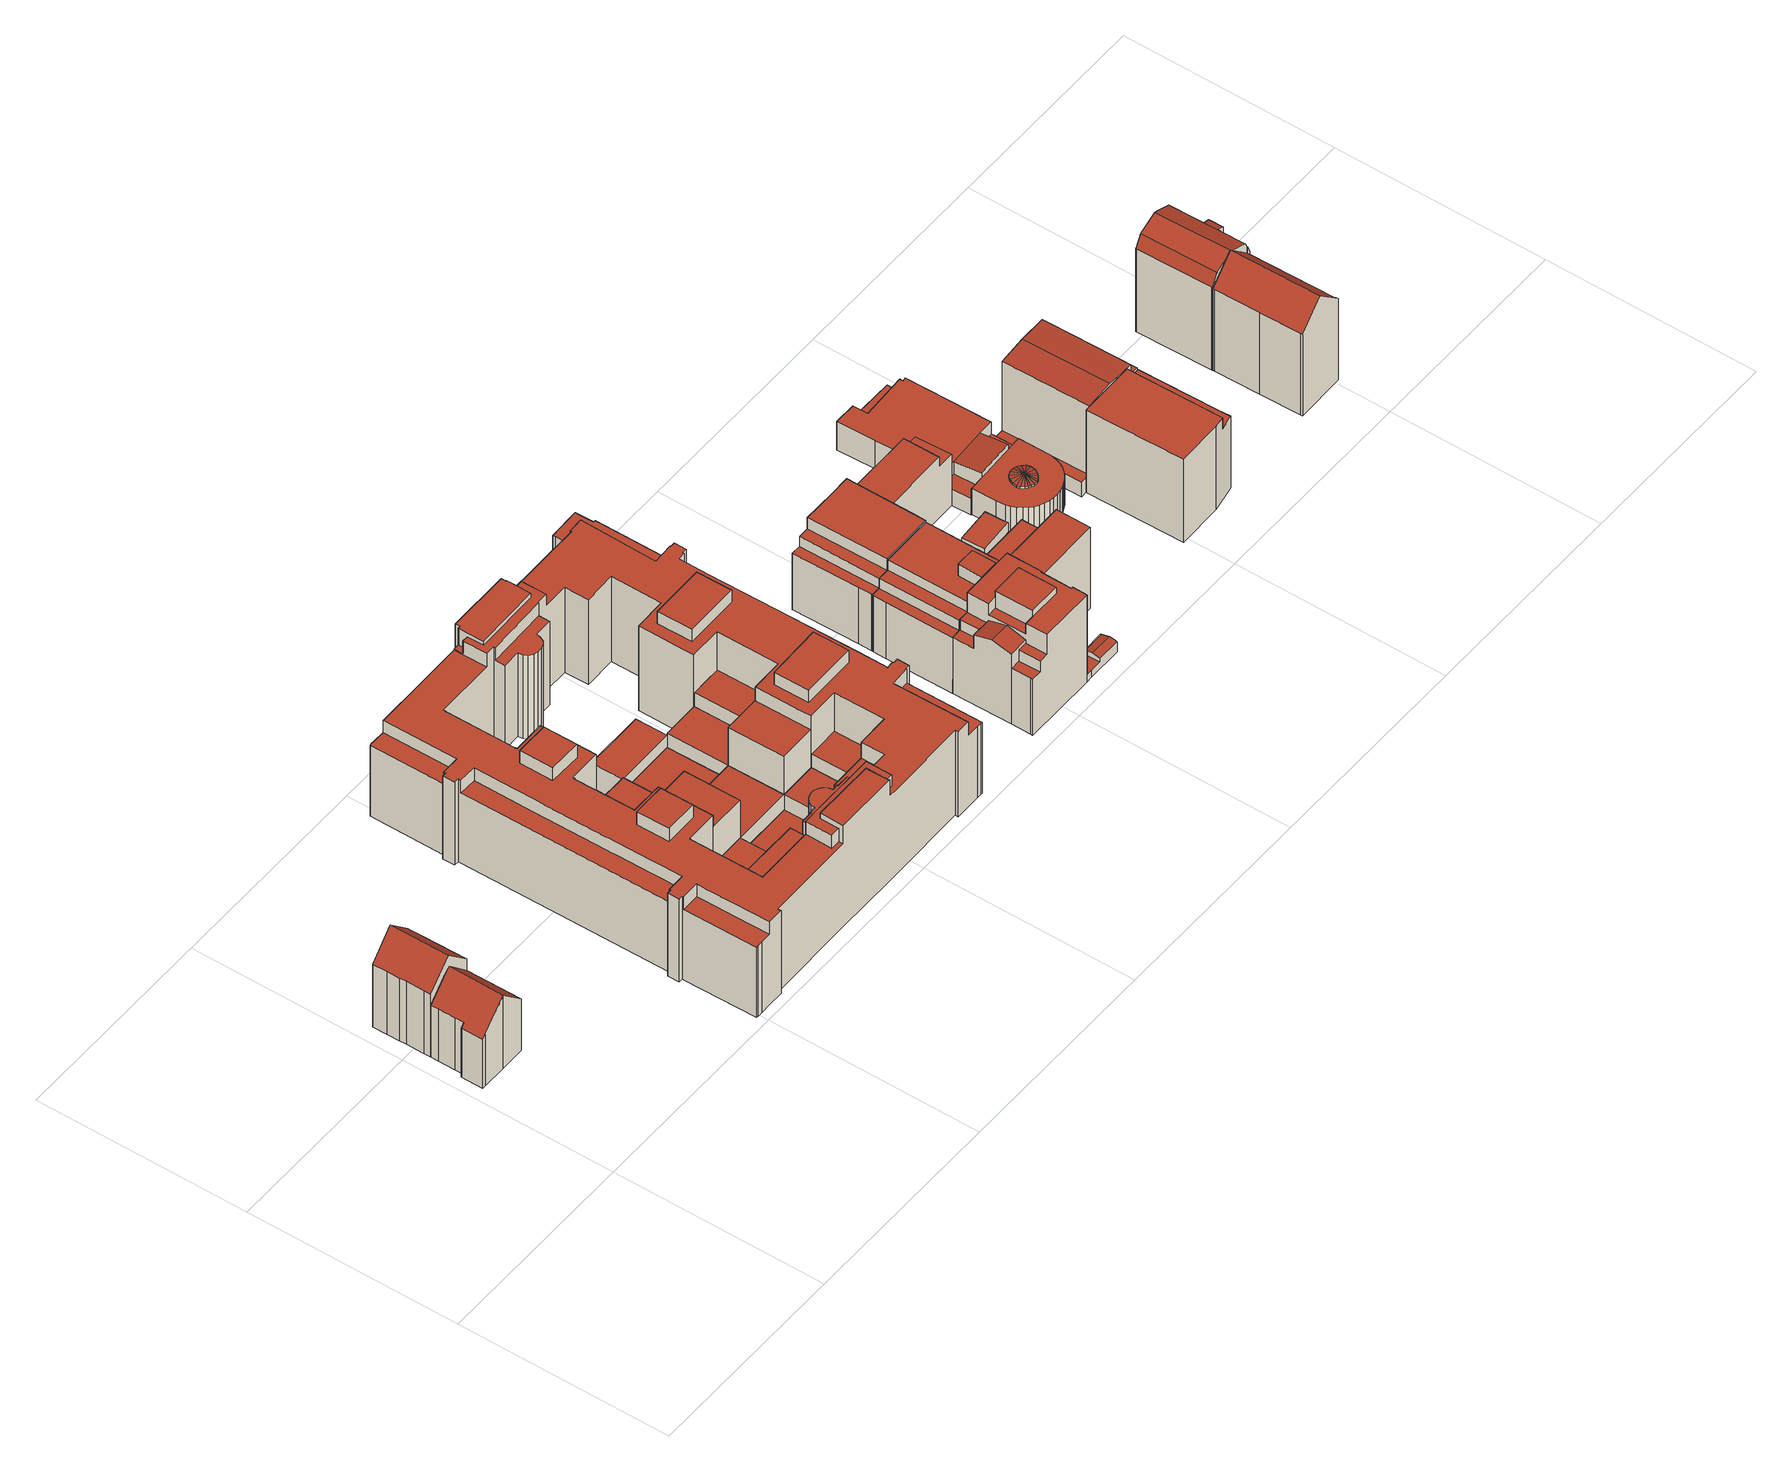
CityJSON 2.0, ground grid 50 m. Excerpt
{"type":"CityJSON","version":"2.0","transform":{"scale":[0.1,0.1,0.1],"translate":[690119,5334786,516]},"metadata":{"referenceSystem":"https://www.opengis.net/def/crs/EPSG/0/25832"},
"CityObjects":{
"building1":{"type":"Building","attributes":{"Gemeindeschluessel":"09162000","HoeheDach":"539.165","HoeheGrund":"518.970","Methode":"2000","NiedrigsteTraufeDesGebaeudes":"532.492","Geometrietyp2DReferenz":"3000","function":"31001_9998","roofType":"3100","measuredHeight":20.2,"storeysAboveGround":4},"geometry":[{"type":"MultiSurface","lod":"2","boundaries":[[[0,1,2,3]],[[4,1,0,5,6,7]],[[8,9,10,11]],[[12,8,11,13,14,15,16,6,5,0,3,17,18,19,20]],[[10,9,21,22,23,24]],[[17,25,26,18]],[[15,14,27,28,29,16]],[[12,21,9,8]],[[28,27,24,23,26,25,2,1,4,7,29]],[[23,22,20,19,18,26]],[[13,11,10,24,27,14]],[[3,2,25,17]],[[16,29,7,6]],[[20,22,21,12]]],"semantics":{"surfaces":[{"type":"WallSurface"},{"type":"GroundSurface"},{"type":"RoofSurface"}],"values":[0,0,0,1,2,0,0,0,2,0,0,0,0,0]}}]},
"building2":{"type":"Building","attributes":{"Gemeindeschluessel":"09162000","HoeheDach":"542.161","HoeheGrund":"518.980","Methode":"1000","NiedrigsteTraufeDesGebaeudes":"536.252","Geometrietyp2DReferenz":"3000","function":"31001_9998","roofType":"3100","measuredHeight":23.18,"storeysAboveGround":6},"geometry":[{"type":"MultiSurface","lod":"2","boundaries":[[[30,31,32,33]],[[19,20,34,35,36,18]],[[35,37,38,39,32,31,40,36]],[[41,40,31,30]],[[42,43,20,19,18,41,30,33,44,45,46,47,48]],[[33,32,39,44]],[[43,49,34,20]],[[34,49,50,51,52,37,35]],[[18,36,40,41]],[[37,52,51,48,47,46,45,38]],[[44,39,38,45]],[[43,42,48,51,50,49]]],"semantics":{"surfaces":[{"type":"WallSurface"},{"type":"RoofSurface"},{"type":"GroundSurface"}],"values":[0,0,1,0,2,0,0,1,0,0,0,0]}}]},
"building3":{"type":"Building","attributes":{"Gemeindeschluessel":"09162000","HoeheDach":"531.911","HoeheGrund":"519.130","Methode":"1000","NiedrigsteTraufeDesGebaeudes":"531.911","Geometrietyp2DReferenz":"3000","function":"31001_9998","roofType":"1000","measuredHeight":12.78,"storeysAboveGround":3},"geometry":[{"type":"MultiSurface","lod":"2","boundaries":[[[53,54,55,56]],[[57,58,54,53]],[[56,55,59,60]],[[54,58,59,55]],[[57,60,59,58]],[[57,53,56,60]]],"semantics":{"surfaces":[{"type":"RoofSurface"},{"type":"WallSurface"},{"type":"GroundSurface"}],"values":[0,1,1,1,2,1]}}]},
"building4":{"type":"Building","attributes":{"Gemeindeschluessel":"09162000","HoeheDach":"538.230","HoeheGrund":"519.191","Methode":"2000","NiedrigsteTraufeDesGebaeudes":"538.230","Geometrietyp2DReferenz":"3000","function":"31001_9998","roofType":"1000","measuredHeight":19.04,"storeysAboveGround":5},"geometry":[{"type":"MultiSurface","lod":"2","boundaries":[[[61,62,63,64]],[[65,66,62,61]],[[67,68,66,65]],[[64,69,70,67,65,61]],[[71,63,62,66,68,72]],[[69,71,72,70]],[[70,72,68,67]],[[64,63,71,69]]],"semantics":{"surfaces":[{"type":"WallSurface"},{"type":"GroundSurface"},{"type":"RoofSurface"}],"values":[0,0,0,1,2,0,0,0]}}]},
"building5":{"type":"Building","attributes":{"Gemeindeschluessel":"09162000","HoeheDach":"531.974","HoeheGrund":"517.014","Methode":"1000","NiedrigsteTraufeDesGebaeudes":"531.974","Geometrietyp2DReferenz":"3000","function":"31001_9998","roofType":"1000","measuredHeight":14.96,"storeysAboveGround":3},"geometry":[{"type":"MultiSurface","lod":"2","boundaries":[[[73,74,75,76]],[[77,78,79,80]],[[80,73,76,77]],[[78,75,74,79]],[[80,79,74,73]],[[76,75,78,77]]],"semantics":{"surfaces":[{"type":"WallSurface"},{"type":"GroundSurface"},{"type":"RoofSurface"}],"values":[0,0,1,2,0,0]}}]},
"building6":{"type":"Building","attributes":{"Gemeindeschluessel":"09162000","HoeheDach":"528.164","HoeheGrund":"519.300","Methode":"1000","NiedrigsteTraufeDesGebaeudes":"528.164","Geometrietyp2DReferenz":"3000","function":"31001_9998","roofType":"1000","measuredHeight":8.86,"storeysAboveGround":2},"geometry":[{"type":"MultiSurface","lod":"2","boundaries":[[[81,82,83,84]],[[84,83,85,86]],[[87,81,84,86]],[[87,88,82,81]],[[82,88,85,83]],[[87,86,85,88]]],"semantics":{"surfaces":[{"type":"RoofSurface"},{"type":"WallSurface"},{"type":"GroundSurface"}],"values":[0,1,1,1,1,2]}}]},
"building7":{"type":"Building","attributes":{"Gemeindeschluessel":"09162000","HoeheDach":"538.556","HoeheGrund":"517.532","Methode":"1000","NiedrigsteTraufeDesGebaeudes":"538.556","Geometrietyp2DReferenz":"3000","function":"31001_9998","roofType":"1000","measuredHeight":21.02,"storeysAboveGround":5},"geometry":[{"type":"MultiSurface","lod":"2","boundaries":[[[89,90,91,92]],[[92,91,93,94]],[[95,96,90,89]],[[94,93,96,95]],[[92,94,95,89]],[[90,96,93,91]]],"semantics":{"surfaces":[{"type":"WallSurface"},{"type":"GroundSurface"},{"type":"RoofSurface"}],"values":[0,0,0,0,1,2]}}]},
"building8":{"type":"Building","attributes":{"Gemeindeschluessel":"09162000","HoeheDach":"528.131","HoeheGrund":"516.236","Methode":"1000","NiedrigsteTraufeDesGebaeudes":"528.131","Geometrietyp2DReferenz":"3000","function":"31001_9998","roofType":"1000","measuredHeight":11.89,"storeysAboveGround":2},"geometry":[{"type":"MultiSurface","lod":"2","boundaries":[[[97,98,99,100]],[[101,102,98,97]],[[98,102,103,99]],[[100,99,103,104]],[[104,103,102,101]],[[100,104,101,97]]],"semantics":{"surfaces":[{"type":"WallSurface"},{"type":"RoofSurface"},{"type":"GroundSurface"}],"values":[0,0,1,0,0,2]}}]},
"building9":{"type":"Building","attributes":{"Gemeindeschluessel":"09162000","HoeheDach":"523.920","HoeheGrund":"519.263","Methode":"2000","NiedrigsteTraufeDesGebaeudes":"523.920","Geometrietyp2DReferenz":"3000","function":"31001_9998","roofType":"1000","measuredHeight":4.66,"storeysAboveGround":1},"geometry":[{"type":"MultiSurface","lod":"2","boundaries":[[[105,106,107,108]],[[109,110,111,107,106,112,113,114,115,116,117,118]],[[108,107,111,119]],[[120,114,113,121]],[[88,122,123,124,120,121,125,105,108,119,126,87]],[[126,110,109,87]],[[123,116,115,124]],[[119,111,110,126]],[[125,112,106,105]],[[122,117,116,123]],[[87,109,118,88]],[[121,113,112,125]],[[124,115,114,120]],[[88,118,117,122]]],"semantics":{"surfaces":[{"type":"WallSurface"},{"type":"RoofSurface"},{"type":"GroundSurface"}],"values":[0,1,0,0,2,0,0,0,0,0,0,0,0,0]}}]},
"building10":{"type":"Building","attributes":{"Gemeindeschluessel":"09162000","HoeheDach":"528.137","HoeheGrund":"517.532","Methode":"1000","NiedrigsteTraufeDesGebaeudes":"528.137","Geometrietyp2DReferenz":"3000","function":"31001_9998","roofType":"1000","measuredHeight":10.61,"storeysAboveGround":2},"geometry":[{"type":"MultiSurface","lod":"2","boundaries":[[[89,95,127,128]],[[95,98,129,127]],[[127,129,130,128]],[[89,131,98,95]],[[130,129,98,131]],[[128,130,131,89]]],"semantics":{"surfaces":[{"type":"GroundSurface"},{"type":"WallSurface"},{"type":"RoofSurface"}],"values":[0,1,1,1,2,1]}}]},
"building11":{"type":"Building","attributes":{"Gemeindeschluessel":"09162000","HoeheDach":"524.313","HoeheGrund":"516.236","Methode":"1000","NiedrigsteTraufeDesGebaeudes":"524.313","Geometrietyp2DReferenz":"3000","function":"31001_9998","roofType":"1000","measuredHeight":8.08,"storeysAboveGround":1},"geometry":[{"type":"MultiSurface","lod":"2","boundaries":[[[97,132,133,101]],[[134,135,136,137]],[[137,136,132,97]],[[136,135,133,132]],[[97,101,134,137]],[[101,133,135,134]]],"semantics":{"surfaces":[{"type":"WallSurface"},{"type":"RoofSurface"},{"type":"GroundSurface"}],"values":[0,0,0,1,2,0]}}]},
"building12":{"type":"Building","attributes":{"Gemeindeschluessel":"09162000","HoeheDach":"546.730","HoeheGrund":"518.965","Methode":"2000","NiedrigsteTraufeDesGebaeudes":"535.080","Geometrietyp2DReferenz":"3000","function":"31001_9998","roofType":"1000","measuredHeight":27.77,"storeysAboveGround":6},"geometry":[{"type":"MultiSurface","lod":"2","boundaries":[[[138,139,140,141]],[[142,143,144,145]],[[146,147,148,149]],[[150,151,152,153]],[[154,155,156,157,158,159]],[[160,161,162,163]],[[164,165,166,167]],[[168,169,170,171]],[[172,173,174,175]],[[176,177,178,179,180,181,182]],[[183,184,185,186]],[[187,188,189,190]],[[191,192,193,194]],[[195,196,197,198,199,200,201]],[[202,203,204,205]],[[206,207,179,178]],[[208,209,210,211]],[[212,190,189,213,214,215,216]],[[169,168,217,218,219,205,204]],[[149,148,220,221]],[[175,222,223,224,225,226,183,186,227,228,229,230,206,178,177,176,231,232,233,234,235,236,237,238,239,240,241,242,243,244,245,246,247,248,249,250,251,252,146,149,221,201,200,199,253,254,208,211,255,158,157,156,256,257,258,259,260,261,262,263,218,217,168,171,172],[264,265,266,267,142,145,268,269,270,271,272,273,274,275,276,277,278,279,280,281,282,283,138,141,284,285,286,287,187,190,212,216,288,289,290,291,292,293,294,295,296,297,298,299,300,301,302,303,304,305,306,307,308,309,310,311,312,313,314,315,316,317,318,319,320,321,322,323,324,325,326,327,328,329,330,331,332,333,334]],[[236,335,336,237]],[[337,338,339,340]],[[322,341,342,323]],[[343,344,345,346]],[[346,345,347,348]],[[349,350,338,337]],[[235,351,335,236]],[[273,352,353,274]],[[354,258,257,256,355,356,357]],[[358,359,360,361]],[[362,363,364,365]],[[366,367,368,369]],[[370,371,372,373]],[[171,170,173,172]],[[313,374,375,314]],[[376,377,378,379]],[[271,270,269,380,381,382,383,272]],[[145,144,384,268]],[[385,386,387,388]],[[389,390,391,392]],[[393,394,182,181,395,396,397,398]],[[399,309,308,307,306,150,400,401,402]],[[267,266,265,403,404,405,143,142]],[[406,407,408,409]],[[242,410,411,243]],[[332,412,413,333]],[[401,400,150,153]],[[189,188,414,415,416,417,140,139,418,419,420,421,422,213]],[[423,215,214,424,425,426,427,428,429,430,431,432]],[[358,361,433,434,435]],[[282,419,418,283]],[[436,437,438,439,440,353,352,383,382,381,380,384,144,143,405,404,403,441,442,413,412,443,191,194,444,445,185,184,347,345,344,174,173,170,169,204,203,446,447,448,449,450,451,452,453,454,354,357,455,456,457,458,198,197],[337,340,459,349],[409,460,461,406]],[[293,462,463,294]],[[324,464,465,325]],[[246,466,467,247]],[[461,468,407,406]],[[285,416,415,286]],[[348,469,470,471,343,346]],[[369,472,473,474,475,366]],[[176,182,394,231]],[[241,476,410,242]],[[460,477,468,461]],[[373,372,478,249,248,247,467]],[[369,368,479,472]],[[434,480,481,435]],[[319,482,483,320]],[[379,378,165,164]],[[389,432,431,390]],[[340,339,484,459]],[[315,485,486,316]],[[436,428,427,437]],[[318,487,482,319]],[[327,488,489,328]],[[475,490,367,366]],[[183,226,225,469,348,347,184]],[[491,492,356,355,155,154,159,493,210,209,494]],[[141,140,417,284]],[[495,496,497,498,196,195,220,148,147,499]],[[492,455,357,356]],[[255,493,159,158]],[[272,383,352,273]],[[500,501,423,432,389,392,502]],[[503,451,450,504]],[[280,421,420,281]],[[505,506,507,508]],[[462,293,292,291,433,361,360]],[[231,394,393,232]],[[197,196,498,428,436]],[[259,454,453,260]],[[316,486,509,317]],[[510,489,488,511,465,464,342,341,512,483,482,487,509,486,485,375,374,513]],[[274,353,440,275]],[[386,160,163,193,192,514,515,516,517,518,519,387]],[[458,457,494,209,208,254,253]],[[344,343,471,223,222,175,174]],[[233,232,393,398,520,521,234]],[[264,441,403,265]],[[451,503,522,263,262,261,452]],[[245,523,466,246]],[[240,524,476,241]],[[275,440,439,276]],[[211,210,493,255]],[[284,417,416,285]],[[156,155,355,256]],[[224,470,469,225]],[[396,395,181,180,525,526,527,397]],[[230,229,228,227,186,185,445,444,528,529,530,531]],[[532,533,534,535]],[[244,243,411,536,537,523,245]],[[459,484,350,349]],[[165,378,377,166]],[[529,538,161,160,386,385,530]],[[397,527,520,398]],[[234,521,351,235]],[[328,489,510,329]],[[268,384,380,269]],[[539,540,541,297,296,295,294,463]],[[289,288,216,215,423,501,542]],[[230,531,207,206]],[[491,456,455,492]],[[323,342,464,324]],[[153,152,402,401]],[[518,517,513,374,313,312,311]],[[508,507,543,544]],[[484,339,338,350]],[[399,545,519,518,311,310,309]],[[320,483,512,321]],[[480,434,433,291,290,289,542]],[[546,547,548,305,304,303,302,301,473,472,479]],[[437,427,426,438]],[[510,516,515,514,443,412,332,331,330,329]],[[506,549,543,507]],[[478,550,502,392,391,499,147,146,252,251,250,249]],[[260,453,452,261]],[[286,415,414,287]],[[199,198,458,253]],[[551,552,553,554,555,556,557,558,559,365,364,560,561,562,563,564,565,566,567,568,533,532]],[[300,474,473,301]],[[317,509,487,318]],[[362,365,559,558,557,556,555,554,553,552,551,532,535]],[[513,517,516,510]],[[297,541,569,298]],[[449,448,447,446,203,202,570,571,572,573,504,450]],[[429,497,496,430]],[[537,370,373,467,466,523]],[[573,572,571,570,202,205,219,522,503,504]],[[476,524,534,533,568,567,566,565,564,563,562,561,560,364,363,336,335,351,521,520,527,526,525,180,179,207,531,530,385,388,545,399,402,152,151,548,547,546,479,368,367,490,569,541,540,539,463,462,360,359,481,480,542,501,500,502,550,478,372,371,536,411,410],[544,574,505,508],[376,379,164,167]],[[334,442,441,264]],[[263,522,219,218]],[[223,471,470,224]],[[544,543,549,574]],[[537,536,371,370]],[[428,498,497,429]],[[314,375,485,315]],[[422,424,214,213]],[[305,548,151,150,306]],[[326,511,488,327]],[[283,418,139,138]],[[575,528,444,194,193,163,162]],[[258,354,454,259]],[[435,481,359,358]],[[390,431,430,496,495,499,391]],[[490,475,474,300,299,298,569]],[[167,166,377,376]],[[494,457,456,491]],[[221,220,195,201]],[[574,549,506,505]],[[239,238,237,336,363,362,535,534,524,240]],[[388,387,519,545]],[[287,414,188,187]],[[468,477,408,407]],[[281,420,419,282]],[[333,413,442,334]],[[528,575,162,161,538,529]],[[278,277,276,439,438,426,425]],[[321,512,341,322]],[[325,465,511,326]],[[192,191,443,514]],[[409,408,477,460]],[[424,422,421,280,279,278,425]]],"semantics":{"surfaces":[{"type":"WallSurface"},{"type":"GroundSurface"},{"type":"RoofSurface"}],"values":[0,0,0,0,0,0,0,0,0,0,0,0,0,0,0,0,0,0,0,0,1,0,0,0,0,0,0,0,0,0,0,0,0,0,0,0,0,0,0,0,2,2,0,0,0,0,0,2,2,2,2,0,2,0,0,0,0,0,2,2,0,0,0,0,0,0,0,0,0,0,0,0,0,0,0,0,2,0,2,0,0,0,0,0,0,0,0,0,0,0,0,2,0,2,0,0,0,0,0,0,0,0,0,0,0,0,0,0,0,0,0,2,0,0,0,0,0,0,0,0,0,0,0,0,0,2,0,0,0,0,0,0,2,0,0,0,0,0,0,0,2,0,0,0,0,2,2,2,0,0,0,0,0,0,0,0,0,0,0,0,0,0,0,0,0,0,0,0,0,0,0,2,0,0,2,0,0,0,0,0,0]}}]},
"building13":{"type":"Building","attributes":{"Gemeindeschluessel":"09162000","HoeheDach":"538.050","HoeheGrund":"519.224","Methode":"2000","NiedrigsteTraufeDesGebaeudes":"538.050","Geometrietyp2DReferenz":"3000","function":"31001_9998","roofType":"1000","measuredHeight":18.83,"storeysAboveGround":5},"geometry":[{"type":"MultiSurface","lod":"2","boundaries":[[[576,577,578,579]],[[579,578,580,581]],[[582,583,577,576]],[[581,580,584,585]],[[585,582,576,579,581]],[[585,584,583,582]],[[580,578,577,583,584]]],"semantics":{"surfaces":[{"type":"WallSurface"},{"type":"GroundSurface"},{"type":"RoofSurface"}],"values":[0,0,0,0,1,0,2]}}]},
"building14":{"type":"Building","attributes":{"Gemeindeschluessel":"09162000","HoeheDach":"527.580","HoeheGrund":"516.236","Methode":"2000","NiedrigsteTraufeDesGebaeudes":"527.580","Geometrietyp2DReferenz":"3000","function":"31001_9998","roofType":"1000","measuredHeight":11.34,"storeysAboveGround":2},"geometry":[{"type":"MultiSurface","lod":"2","boundaries":[[[134,586,587,101]],[[588,589,134,101]],[[588,590,591,589]],[[587,586,591,590]],[[101,587,590,588]],[[589,591,586,134]]],"semantics":{"surfaces":[{"type":"WallSurface"},{"type":"GroundSurface"},{"type":"RoofSurface"}],"values":[0,1,0,2,0,0]}}]},
"building15":{"type":"Building","attributes":{"Gemeindeschluessel":"09162000","HoeheDach":"528.186","HoeheGrund":"518.950","Methode":"1000","NiedrigsteTraufeDesGebaeudes":"528.186","Geometrietyp2DReferenz":"3000","function":"31001_9998","roofType":"1000","measuredHeight":9.24,"storeysAboveGround":2},"geometry":[{"type":"MultiSurface","lod":"2","boundaries":[[[592,593,594,265]],[[333,595,596,597]],[[597,592,265,333]],[[265,594,595,333]],[[595,594,593,596]],[[597,596,593,592]]],"semantics":{"surfaces":[{"type":"WallSurface"},{"type":"GroundSurface"},{"type":"RoofSurface"}],"values":[0,0,1,0,2,0]}}]},
"building16":{"type":"Building","attributes":{"Gemeindeschluessel":"09162000","HoeheDach":"538.561","HoeheGrund":"519.210","Methode":"1000","NiedrigsteTraufeDesGebaeudes":"538.561","Geometrietyp2DReferenz":"3000","function":"31001_9998","roofType":"1000","measuredHeight":19.35,"storeysAboveGround":5},"geometry":[{"type":"MultiSurface","lod":"2","boundaries":[[[598,599,600,601]],[[599,602,603,600]],[[601,604,605,598]],[[605,602,599,598]],[[604,603,602,605]],[[601,600,603,604]]],"semantics":{"surfaces":[{"type":"WallSurface"},{"type":"RoofSurface"},{"type":"GroundSurface"}],"values":[0,1,2,0,0,0]}}]},
"building17":{"type":"Building","attributes":{"Gemeindeschluessel":"09162000","HoeheDach":"528.127","HoeheGrund":"519.180","Methode":"1000","NiedrigsteTraufeDesGebaeudes":"528.127","Geometrietyp2DReferenz":"3000","function":"31001_9998","roofType":"1000","measuredHeight":8.95,"storeysAboveGround":2},"geometry":[{"type":"MultiSurface","lod":"2","boundaries":[[[604,129,606,607]],[[604,607,608,605]],[[605,609,129,604]],[[609,610,606,129]],[[607,606,610,608]],[[608,610,609,605]]],"semantics":{"surfaces":[{"type":"WallSurface"},{"type":"GroundSurface"},{"type":"RoofSurface"}],"values":[0,1,0,2,0,0]}}]},
"building18":{"type":"Building","attributes":{"Gemeindeschluessel":"09162000","HoeheDach":"531.888","HoeheGrund":"518.940","Methode":"1000","NiedrigsteTraufeDesGebaeudes":"531.888","Geometrietyp2DReferenz":"3000","function":"31001_9998","roofType":"1000","measuredHeight":12.95,"storeysAboveGround":3},"geometry":[{"type":"MultiSurface","lod":"2","boundaries":[[[611,612,613,614]],[[615,616,617,618]],[[615,618,611,614]],[[613,612,617,616]],[[614,613,616,615]],[[618,617,612,611]]],"semantics":{"surfaces":[{"type":"WallSurface"},{"type":"GroundSurface"},{"type":"RoofSurface"}],"values":[0,0,1,2,0,0]}}]},
"building19":{"type":"Building","attributes":{"Gemeindeschluessel":"09162000","HoeheDach":"531.879","HoeheGrund":"519.070","Methode":"1000","NiedrigsteTraufeDesGebaeudes":"531.879","Geometrietyp2DReferenz":"3000","function":"31001_9998","roofType":"1000","measuredHeight":12.81,"storeysAboveGround":3},"geometry":[{"type":"MultiSurface","lod":"2","boundaries":[[[619,620,621,622]],[[621,623,624,622]],[[619,625,626,620]],[[624,623,626,625]],[[620,626,623,621]],[[622,624,625,619]]],"semantics":{"surfaces":[{"type":"GroundSurface"},{"type":"WallSurface"},{"type":"RoofSurface"}],"values":[0,1,1,2,1,1]}}]},
"building20":{"type":"Building","attributes":{"Gemeindeschluessel":"09162000","HoeheDach":"544.540","HoeheGrund":"518.973","Methode":"2000","NiedrigsteTraufeDesGebaeudes":"520.810","Geometrietyp2DReferenz":"3000","function":"31001_9998","roofType":"1000","measuredHeight":25.57,"storeysAboveGround":6},"geometry":[{"type":"MultiSurface","lod":"2","boundaries":[[[627,628,629,630,631,632]],[[633,634,635,636,637,638,639,640]],[[641,642,643,644]],[[634,645,646,647,648,635]],[[649,650,651,652,653,654,655,656]],[[657,658,659,643,642,660]],[[661,662,663,664,665,666]],[[667,668,669,670]],[[671,651,650,672]],[[627,673,674,628]],[[675,676,677,678]],[[679,680,681,682]],[[683,674,673,684]],[[685,670,669,682,681,686,641,644,687,688]],[[689,690,691,692]],[[657,672,650,649,693,694,695,645,634,633,696,697,685,688,658]],[[654,698,661,666,655]],[[643,659,687,644]],[[699,691,690,700]],[[696,701,629,697]],[[688,687,659,658]],[[693,649,656,665,664]],[[685,697,629,628,674,683,667,670]],[[666,665,656,655]],[[654,653,647,646,698]],[[639,638,631,630]],[[683,684,680,679,668,667]],[[675,702,703,686,681,680,684,673,627,632,637,636,676]],[[704,705,703,702]],[[653,652,648,647]],[[692,691,699,677]],[[657,660,671,672]],[[668,679,682,669]],[[671,660,642,641,686,703,705,689,692,677,676,636,635,648,652,651]],[[638,637,632,631]],[[633,640,701,696]],[[705,700,690,689]],[[675,678,704,702]],[[678,677,699,700,705,704]],[[645,695,662,661,698,646]],[[701,640,639,630,629]],[[694,663,662,695]],[[693,664,663,694]]],"semantics":{"surfaces":[{"type":"WallSurface"},{"type":"RoofSurface"},{"type":"GroundSurface"}],"values":[0,0,0,0,0,0,1,1,0,1,0,1,1,0,0,2,0,1,1,0,0,0,0,1,1,0,0,0,0,0,0,0,0,1,1,0,0,1,0,0,1,0,0]}}]},
"building21":{"type":"Building","attributes":{"Gemeindeschluessel":"09162000","HoeheDach":"542.974","HoeheGrund":"518.960","Methode":"2000","NiedrigsteTraufeDesGebaeudes":"533.010","Geometrietyp2DReferenz":"3000","function":"31001_1000","roofType":"1000","measuredHeight":24.01,"storeysAboveGround":7},"geometry":[{"type":"MultiSurface","lod":"2","boundaries":[[[706,707,708,709,710]],[[711,712,713,714]],[[715,716,717,718]],[[719,720,721,722]],[[723,724,725,726]],[[727,728,716,715]],[[720,729,730,721]],[[731,732,733,734]],[[735,736,737,738]],[[716,728,670,739,740,741,717]],[[734,733,708,707]],[[739,719,722,740]],[[712,742,743,744]],[[709,708,742,712,711]],[[745,746,732,731]],[[724,710,709,711,714,747,748,725]],[[744,749,713,712]],[[750,738,737,751]],[[752,736,735,753]],[[746,745,754,741,740,722,721,730]],[[685,670,728,727]],[[724,723,706,710]],[[746,730,729,750,751,752,753,743,742,708,733,732]],[[751,737,736,752]],[[718,717,741,754]],[[688,748,747,749,744,743,753,735,738,750,729,720,719,739,670,685]],[[714,713,749,747]],[[706,723,726,688,685,727,715,718,754,745,731,734,707]],[[726,725,748,688]]],"semantics":{"surfaces":[{"type":"WallSurface"},{"type":"RoofSurface"},{"type":"GroundSurface"}],"values":[0,0,0,1,0,0,0,0,1,1,0,0,0,0,0,1,1,0,0,0,0,0,1,0,0,0,0,2,0]}}]},
"building22":{"type":"Building","attributes":{"Gemeindeschluessel":"09162000","HoeheDach":"540.310","HoeheGrund":"518.960","Methode":"2000","NiedrigsteTraufeDesGebaeudes":"533.059","Geometrietyp2DReferenz":"3000","function":"31001_1000","roofType":"1000","measuredHeight":21.35,"storeysAboveGround":7},"geometry":[{"type":"MultiSurface","lod":"2","boundaries":[[[755,756,757,758]],[[759,760,761,762]],[[763,764,765,766]],[[767,768,769,770]],[[771,772,773,774]],[[775,756,755,776]],[[777,768,767,778]],[[769,779,780,770]],[[781,782,774,773]],[[771,774,782,783,777,778]],[[784,772,771,778,767,770,780,785]],[[786,761,764,763]],[[759,762,775,776]],[[787,784,785,760,759,776,755,758]],[[786,763,766,745,754,781,773,772,784,787,788]],[[745,789,779,769,768,777,783,754]],[[757,788,787,758]],[[786,788,757,756,775,762,761]],[[765,789,745,766]],[[754,783,782,781]],[[779,789,765,764,761,760,785,780]]],"semantics":{"surfaces":[{"type":"RoofSurface"},{"type":"WallSurface"},{"type":"GroundSurface"}],"values":[0,1,1,0,1,1,1,1,1,0,1,1,0,1,2,1,1,1,1,1,0]}}]},
"building23":{"type":"Building","attributes":{"Gemeindeschluessel":"09162000","HoeheDach":"521.727","HoeheGrund":"519.070","Methode":"1000","NiedrigsteTraufeDesGebaeudes":"521.727","Geometrietyp2DReferenz":"3000","function":"31001_2000","roofType":"1000","measuredHeight":2.66},"geometry":[{"type":"MultiSurface","lod":"2","boundaries":[[[790,791,792,793,794,795]],[[795,796,797,790]],[[792,798,799,793]],[[794,800,796,795]],[[791,801,798,792]],[[796,800,799,798,801,797]],[[793,799,800,794]],[[790,797,801,791]]],"semantics":{"surfaces":[{"type":"GroundSurface"},{"type":"WallSurface"},{"type":"RoofSurface"}],"values":[0,1,1,1,1,2,1,1]}}]},
"building24":{"type":"Building","attributes":{"Gemeindeschluessel":"09162000","HoeheDach":"527.650","HoeheGrund":"519.086","Methode":"2000","NiedrigsteTraufeDesGebaeudes":"523.580","Geometrietyp2DReferenz":"3000","function":"31001_2000","roofType":"1000","measuredHeight":8.56},"geometry":[{"type":"MultiSurface","lod":"2","boundaries":[[[802,803,804]],[[805,803,806]],[[807,808,805,809]],[[810,806,811,812]],[[813,814,815,816]],[[817,818,819,820]],[[821,822,823,824,825,826]],[[793,827,828,792]],[[803,829,830]],[[831,824,823,832]],[[833,834,830,835]],[[836,837,838,839]],[[792,828,840,841]],[[842,843,844,845]],[[846,825,824,831,847,848,849]],[[850,851,852,853]],[[854,829,855,856]],[[857,858,859,860,861,862]],[[863,864,837,836]],[[803,834,865]],[[866,804,865,867]],[[868,869,870,871,872]],[[816,815,873,874]],[[808,803,805]],[[875,876,802,877]],[[878,879,880,881]],[[882,883,803]],[[871,881,884,872]],[[840,828,827,885,886,887,873,815,814,888,889,890,891,892,893,894,862,861,860,895,896,897,852,851,898,899,900,901,902],[867,833,835,854,856,903,904,905,906,907,863,836,839,807,809,810,812,875,877,866]],[[806,803,811]],[[870,901,878,881,871]],[[908,892,891,909]],[[910,911,912,913,914,845,844]],[[803,830,834]],[[915,887,886,916]],[[917,889,888,918]],[[903,883,882,904]],[[916,886,885,919]],[[850,853,920,921,922,859,858,857,923,924,908,909,925,917,918,813,816,874,915,916,919,793,792,841,926,927,928,929,817,820,930,913,912,911,848,847,831,832,931,932]],[[839,838,808,807]],[[809,805,806,810]],[[825,846,880,826]],[[922,895,860,859]],[[906,933,934,907]],[[841,840,902,926]],[[907,934,864,863]],[[928,927,868,872,884,935,929]],[[876,803,802]],[[900,879,878,901]],[[923,894,893,924]],[[803,865,804]],[[936,937,914,913,930,820,819]],[[835,830,829,854]],[[905,938,933,906]],[[883,855,803]],[[898,932,931,832,823,822,899]],[[837,864,803]],[[934,933,803]],[[926,902,869,868,927]],[[938,882,803]],[[818,935,884,881,880,846,849,910,844,843,936,819]],[[869,902,901,870]],[[937,936,843,842]],[[867,865,834,833]],[[812,811,876,875]],[[920,897,896,921]],[[904,882,938,905]],[[932,898,851,850]],[[856,855,883,903]],[[918,888,814,813]],[[909,891,890,925]],[[919,885,827,793]],[[864,934,803]],[[877,802,804,866]],[[925,890,889,917]],[[811,803,876]],[[808,838,803]],[[933,938,803]],[[911,910,849,848]],[[874,873,887,915]],[[857,862,894,923]],[[842,845,914,937]],[[924,893,892,908]],[[921,896,895,922]],[[826,880,879,900,821]],[[838,837,803]],[[821,900,899,822]],[[803,855,829]],[[853,852,897,920]],[[929,935,818,817]]],"semantics":{"surfaces":[{"type":"RoofSurface"},{"type":"WallSurface"},{"type":"GroundSurface"}],"values":[0,0,1,1,1,1,0,1,0,1,1,1,1,1,1,1,1,1,1,0,1,0,1,0,1,0,0,1,0,0,1,1,1,0,1,1,1,1,2,1,1,1,1,1,1,1,1,0,1,1,0,1,1,1,0,1,0,0,1,0,0,1,1,1,1,1,1,1,1,1,1,1,0,1,1,0,0,0,1,1,1,0,1,1,1,0,1,0,1,1]}}]},
"building25":{"type":"Building","attributes":{"Gemeindeschluessel":"09162000","HoeheDach":"541.818","HoeheGrund":"519.049","Methode":"2000","NiedrigsteTraufeDesGebaeudes":"538.799","Geometrietyp2DReferenz":"3000","function":"31001_9998","roofType":"1000","measuredHeight":22.77,"storeysAboveGround":7},"geometry":[{"type":"MultiSurface","lod":"2","boundaries":[[[939,940,941,942]],[[943,944,945,946,947,948,949]],[[950,951,940,939]],[[950,952,943,949,953,951]],[[954,955,956,957,952,950,939,942,958]],[[942,941,959,958]],[[960,959,941,940,951,953]],[[954,958,959,960,948,947]],[[953,949,948,960]],[[954,947,946,955]],[[945,956,955,946]],[[943,952,957,944]],[[956,945,944,957]]],"semantics":{"surfaces":[{"type":"WallSurface"},{"type":"RoofSurface"},{"type":"GroundSurface"}],"values":[0,1,0,0,2,0,1,0,0,0,0,0,0]}}]},
"building26":{"type":"Building","attributes":{"Gemeindeschluessel":"09162000","HoeheDach":"542.360","HoeheGrund":"519.080","Methode":"2000","NiedrigsteTraufeDesGebaeudes":"522.958","Geometrietyp2DReferenz":"3000","function":"31001_9998","roofType":"3100","measuredHeight":23.28,"storeysAboveGround":7},"geometry":[{"type":"MultiSurface","lod":"2","boundaries":[[[961,962,963,964,965]],[[964,963,966,967,968]],[[969,970,971,972]],[[973,965,964,968,974]],[[972,967,966,969]],[[975,976,977,978]],[[832,979,980,831]],[[977,976,981,982,980,979]],[[983,971,970,984]],[[981,973,974,982]],[[975,961,965,973,981,976]],[[983,831,980,982,974,968,967,972,971]],[[962,961,975,978,932,832,831,983,984]],[[962,984,970,969,966,963]],[[977,979,832,932,978]]],"semantics":{"surfaces":[{"type":"WallSurface"},{"type":"RoofSurface"},{"type":"GroundSurface"}],"values":[0,1,1,1,0,0,0,1,0,0,0,0,2,0,0]}}]},
"building27":{"type":"Building","attributes":{"Gemeindeschluessel":"09162000","HoeheDach":"545.748","HoeheGrund":"517.607","Methode":"2000","NiedrigsteTraufeDesGebaeudes":"539.974","Geometrietyp2DReferenz":"3000","function":"31001_1000","roofType":"3100","measuredHeight":28.14,"storeysAboveGround":7},"geometry":[{"type":"MultiSurface","lod":"2","boundaries":[[[985,986,987,988,989,990,991,992,993]],[[994,995,996,997]],[[997,996,987,986,998]],[[985,993,999,1000,1001]],[[998,986,985,1001]],[[1002,992,991,1003]],[[1004,1005,1006,1007]],[[1008,989,988,1005,1004]],[[1009,1010,995,994]],[[995,1010,1006,1005,988,987,996]],[[1007,1006,1010,1009]],[[1003,991,990,1011]],[[999,993,992,1002]],[[997,998,1001,1000,999,1002,1003,1011,1008,1004,1007,1009,994]],[[1011,990,989,1008]]],"semantics":{"surfaces":[{"type":"RoofSurface"},{"type":"WallSurface"},{"type":"GroundSurface"}],"values":[0,1,1,1,1,1,1,1,1,0,1,1,1,2,1]}}]},
"building28":{"type":"Building","attributes":{"Gemeindeschluessel":"09162000","HoeheDach":"545.070","HoeheGrund":"517.459","Methode":"2000","NiedrigsteTraufeDesGebaeudes":"540.254","Geometrietyp2DReferenz":"3000","function":"31001_2000","roofType":"3400","measuredHeight":27.61,"storeysAboveGround":6},"geometry":[{"type":"MultiSurface","lod":"2","boundaries":[[[1012,1013,1014,1015]],[[1016,1017,1018,1019,1020]],[[1018,1021,1022,1019]],[[1023,1024,1025,1026]],[[1027,1028,1013,1012]],[[1029,1030,1031,1032]],[[1021,1033,1034,1025,1024,1035,1022]],[[1036,1037,1038,1039,1040]],[[1041,1042,1030,1029]],[[1037,1036,1041,1029,1032,1043,1023,1026,1044,1045,1046,1047,1048,1027,1012,1015,1049]],[[1028,1027,1048,1050]],[[1035,1024,1023]],[[1023,1043,1051,1020,1019,1022,1035]],[[1016,1020,1051,1031,1030,1042,1040,1039,1052,1053,1054,1055]],[[1039,1038,1052]],[[1053,1050,1054]],[[1015,1014,1056,1049]],[[1038,1037,1049,1056]],[[1032,1031,1051,1043]],[[1046,1045,1033,1021,1018,1017]],[[1036,1040,1042,1041]],[[1048,1047,1055,1054,1050]],[[1028,1050,1053,1052,1038,1056,1014,1013]],[[1047,1046,1017,1016,1055]],[[1044,1034,1033,1045]],[[1026,1025,1034,1044]]],"semantics":{"surfaces":[{"type":"WallSurface"},{"type":"RoofSurface"},{"type":"GroundSurface"}],"values":[0,1,1,0,0,0,1,0,0,2,0,0,0,1,0,0,0,0,0,0,0,0,1,0,0,0]}}]},
"building29":{"type":"Building","attributes":{"Gemeindeschluessel":"09162000","HoeheDach":"534.010","HoeheGrund":"517.249","Methode":"2000","NiedrigsteTraufeDesGebaeudes":"534.010","Geometrietyp2DReferenz":"3000","function":"31001_2000","roofType":"1000","measuredHeight":16.76},"geometry":[{"type":"MultiSurface","lod":"2","boundaries":[[[1057,1058,1059,1060]],[[1061,1062,1063,1064]],[[1057,1060,1065,1061,1064,1066]],[[1065,1067,1062,1061]],[[1066,1064,1063,1068]],[[1059,1067,1065,1060]],[[1067,1059,1058,1068,1063,1062]],[[1057,1066,1068,1058]]],"semantics":{"surfaces":[{"type":"WallSurface"},{"type":"GroundSurface"},{"type":"RoofSurface"}],"values":[0,0,1,0,0,0,2,0]}}]},
"building30":{"type":"Building","attributes":{"Gemeindeschluessel":"09162000","HoeheDach":"525.400","HoeheGrund":"518.149","Methode":"2000","NiedrigsteTraufeDesGebaeudes":"525.400","Geometrietyp2DReferenz":"3000","function":"31001_2000","roofType":"1000","measuredHeight":7.25},"geometry":[{"type":"MultiSurface","lod":"2","boundaries":[[[1069,1070,1071,1072]],[[1073,1074,1075,1076]],[[1075,1074,1071,1070]],[[1069,1072,1073,1076]],[[1076,1075,1070,1069]],[[1072,1071,1074,1073]]],"semantics":{"surfaces":[{"type":"WallSurface"},{"type":"RoofSurface"},{"type":"GroundSurface"}],"values":[0,0,1,2,0,0]}}]}
},
"vertices":[
[18,367,30],[18,367,173],[18,388,173],[18,388,30],[16,367,171],[16,367,30],[10,367,30],[10,367,165],[135,317,30],[135,317,171],[76,316,231],[76,316,30],[135,344,30],[75,316,30],[18,316,30],[16,316,30],[10,316,30],[18,428,30],[18,445,30],[76,445,30],[134,445,30],[135,344,171],[134,445,172],[76,445,232],[75,316,232],[18,428,173],[18,445,173],[18,316,173],[16,316,171],[10,316,165],
[18,504,30],[18,504,203],[17,518,203],[17,518,30],[134,445,203],[76,445,262],[18,445,203],[74,583,262],[16,582,203],[17,548,203],[18,462,203],[18,462,30],[132,583,30],[133,548,30],[17,548,30],[16,582,30],[74,583,30],[92,584,30],[132,584,30],[133,548,203],[132,583,203],[132,584,203],[92,584,244],
[676,143,159],[676,261,159],[601,260,159],[601,144,159],[676,143,31],[676,261,31],[601,260,31],[601,144,31],
[765,114,32],[765,114,222],[764,89,222],[764,89,32],[765,143,32],[765,143,222],[676,143,32],[676,143,222],[601,88,32],[601,143,32],[601,88,222],[601,143,222],
[599,535,10],[599,535,160],[674,536,160],[674,536,10],[675,392,10],[675,392,160],[600,391,160],[600,391,10],
[765,143,122],[764,261,122],[676,261,122],[676,143,122],[676,261,33],[676,143,33],[765,143,33],[764,261,33],
[764,261,15],[764,261,226],[676,261,226],[676,261,15],[675,392,226],[675,392,15],[763,393,15],[763,393,226],
[763,393,2],[763,393,121],[675,392,121],[675,392,2],[761,536,2],[761,536,121],[674,536,121],[674,536,2],
[791,186,33],[791,186,79],[792,116,79],[792,116,33],[765,143,79],[765,114,79],[792,114,79],[881,186,79],[881,117,79],[881,115,79],[909,115,79],[908,144,79],[907,262,79],[764,261,79],[792,114,33],[881,115,33],[881,117,33],[907,262,33],[908,144,33],[909,115,33],[881,186,33],[765,114,33],
[906,394,15],[907,262,15],[906,394,121],[907,262,121],[764,261,121],
[763,393,83],[761,536,83],[905,538,2],[905,538,83],[906,394,83],[906,394,2],
[846,788,30],[846,788,260],[836,785,260],[836,785,30],[994,395,30],[994,395,263],[1069,396,263],[1069,396,30],[756,919,30],[756,919,306],[755,930,306],[755,930,30],[601,260,209],[601,260,258],[600,260,258],[600,260,209],[1192,925,225],[1192,924,225],[1192,924,30],[1192,925,30],[1191,962,30],[1191,962,225],[764,72,293],[764,72,307],[912,72,307],[912,72,293],[571,288,258],[571,288,293],[570,364,293],[570,364,258],[1203,220,30],[1203,220,263],[1214,220,263],[1214,220,30],[1214,192,30],[1214,192,263],[1203,192,263],[1203,192,30],[487,6,30],[513,7,30],[550,7,30],[550,7,258],[513,7,258],[513,7,224],[487,6,224],[1127,12,30],[1127,12,263],[1127,19,263],[1127,19,30],[800,815,30],[800,815,260],[758,814,260],[758,814,30],[937,30,263],[937,30,293],[912,30,293],[912,30,263],[904,920,306],[906,920,306],[906,920,263],[1117,921,263],[1117,921,30],[906,920,30],[904,920,30],[1185,222,231],[1185,222,263],[1203,223,263],[1203,223,231],[550,8,30],[550,8,258],[1117,960,30],[1117,960,225],[1117,965,225],[1117,965,30],[758,838,30],[758,838,260],[758,838,295],[758,841,295],[758,841,30],[1203,223,30],[1201,399,30],[1201,399,231],[904,931,306],[904,931,30],[1203,190,30],[1204,12,30],[1200,12,30],[1189,12,30],[1160,12,30],[937,17,30],[913,17,30],[763,16,30],[550,14,30],[475,6,30],[471,6,30],[469,178,30],[469,181,30],[459,181,30],[459,209,30],[469,209,30],[469,212,30],[465,704,30],[465,710,30],[454,710,30],[454,738,30],[465,738,30],[464,743,30],[463,917,30],[468,918,30],[478,917,30],[505,917,30],[540,917,30],[594,917,30],[736,919,30],[750,919,30],[1117,922,30],[1117,924,30],[1191,967,30],[1197,924,30],[1198,747,30],[1198,745,30],[1209,745,30],[1209,717,30],[1198,717,30],[1198,713,30],[1200,537,30],[1070,264,30],[995,263,30],[994,287,30],[994,370,30],[1068,540,30],[992,539,30],[992,563,30],[992,645,30],[992,670,30],[1067,671,30],[1066,789,30],[991,788,30],[990,843,30],[930,843,30],[902,843,30],[903,841,30],[903,815,30],[861,815,30],[859,805,30],[854,795,30],[825,785,30],[815,788,30],[807,795,30],[802,804,30],[737,841,30],[596,840,30],[596,835,30],[596,785,30],[597,671,30],[597,667,30],[672,667,30],[673,640,30],[673,561,30],[674,536,30],[599,535,30],[599,532,30],[600,391,30],[675,392,30],[675,390,30],[675,364,30],[676,288,30],[676,261,30],[601,260,30],[601,143,30],[601,90,30],[601,88,30],[741,89,30],[764,89,30],[764,90,30],[765,114,30],[792,114,30],[792,116,30],[807,116,30],[808,125,30],[813,134,30],[821,141,30],[831,145,30],[842,145,30],[852,141,30],[860,135,30],[865,126,30],[867,116,30],[881,117,30],[881,115,30],[909,115,30],[909,90,30],[910,90,30],[937,90,30],[996,90,30],[996,145,30],[1071,146,30],[459,209,258],[469,209,258],[1147,646,263],[1147,646,296],[1148,564,296],[1148,564,263],[852,141,259],[860,135,259],[1203,190,225],[1203,190,263],[1158,188,263],[1158,188,225],[1160,12,263],[1160,12,225],[1018,645,263],[1018,645,296],[459,181,258],[1067,671,263],[1066,789,263],[1198,745,263],[1197,924,225],[1198,747,225],[1198,747,263],[596,671,191],[596,671,258],[597,671,258],[597,671,191],[469,212,223],[469,212,258],[511,212,258],[511,212,223],[597,532,191],[597,532,258],[599,390,258],[599,390,191],[506,743,225],[506,743,258],[505,917,258],[505,917,225],[765,114,259],[792,114,259],[648,364,258],[648,364,293],[649,288,293],[649,288,258],[992,539,263],[992,563,263],[992,645,263],[992,670,263],[1068,540,263],[763,27,258],[763,27,293],[740,27,293],[740,27,258],[736,898,260],[750,898,260],[750,919,260],[736,919,260],[471,6,224],[475,6,224],[512,91,224],[511,153,224],[511,178,224],[469,178,224],[601,88,258],[601,143,209],[601,90,209],[601,90,258],[995,263,263],[994,287,263],[994,370,263],[1021,370,263],[1021,370,296],[1151,373,296],[1151,373,263],[454,738,258],[465,738,258],[996,90,263],[996,145,263],[802,804,260],[807,795,260],[815,788,260],[825,785,260],[854,795,260],[859,805,260],[861,815,260],[903,815,260],[903,841,260],[737,841,295],[903,841,295],[902,843,295],[930,843,295],[929,901,295],[906,901,295],[906,862,295],[751,859,295],[750,898,295],[736,898,295],[596,785,191],[596,835,191],[595,835,191],[906,901,263],[929,901,263],[930,843,263],[990,843,263],[991,788,263],[1070,264,263],[1071,146,263],[937,90,263],[913,17,263],[937,17,263],[1185,291,263],[1184,373,263],[1182,564,263],[1181,646,263],[1181,713,263],[1198,713,263],[1198,717,263],[1209,717,263],[1209,745,263],[1149,745,263],[1152,925,263],[1117,924,263],[1117,922,263],[1019,563,263],[1152,290,263],[1021,288,263],[597,667,258],[672,667,258],[865,126,259],[867,116,259],[468,918,225],[478,917,225],[1021,288,296],[1189,12,225],[1200,12,225],[1204,12,225],[675,390,191],[675,392,191],[600,391,191],[599,532,191],[454,710,258],[1152,290,296],[540,917,258],[675,390,258],[596,835,258],[595,835,258],[821,141,259],[831,145,259],[1019,563,296],[792,116,259],[807,116,259],[813,134,259],[881,115,259],[909,115,259],[599,532,258],[1152,925,225],[1149,745,225],[1191,967,225],[1117,924,225],[750,898,306],[751,859,306],[906,862,306],[906,901,306],[750,919,306],[736,898,258],[737,841,258],[736,919,258],[1198,713,231],[1181,713,231],[569,562,258],[569,562,293],[569,640,293],[569,640,258],[808,125,259],[909,90,259],[881,117,259],[842,145,259],[764,90,259],[937,90,293],[910,90,293],[909,90,293],[764,90,293],[764,89,293],[741,89,293],[469,178,258],[469,181,258],[1200,537,231],[463,917,225],[465,710,258],[512,91,258],[511,153,258],[511,178,258],[913,17,307],[763,16,307],[763,16,258],[550,14,258],[507,703,223],[507,703,258],[465,704,258],[465,704,223],[464,743,258],[464,743,225],[763,27,307],[673,640,258],[673,561,258],[674,536,258],[596,840,258],[646,640,293],[646,640,258],[741,89,258],[675,364,258],[676,288,258],[676,261,258],[646,561,293],[594,917,258],[507,671,223],[507,640,223],[508,562,223],[508,532,223],[509,390,223],[509,386,223],[510,364,223],[510,288,223],[511,260,223],[511,260,258],[510,288,258],[510,364,258],[509,386,258],[509,390,258],[508,532,258],[508,562,258],[507,640,258],[507,671,258],[599,535,258],[1185,291,231],[1184,373,231],[1182,564,231],[1181,646,231],[646,561,258],[912,30,307],
[996,90,32],[996,90,220],[909,90,220],[909,90,32],[909,115,220],[909,115,32],[996,145,32],[996,145,220],[908,144,220],[908,144,32],
[905,538,116],[761,536,116],[760,611,2],[904,612,2],[760,611,116],[904,612,116],
[907,262,30],[907,262,122],[995,263,122],[996,145,122],[908,144,122],[908,144,30],
[995,263,32],[995,263,226],[907,262,226],[907,262,32],[994,395,226],[906,394,226],[906,394,32],[994,395,32],
[905,538,121],[905,538,32],[993,539,32],[994,395,121],[993,539,121],
[1070,264,29],[1070,264,159],[1071,146,159],[1071,146,29],[996,145,29],[996,145,159],[995,263,159],[995,263,29],
[994,395,31],[993,539,31],[1068,539,31],[1069,396,31],[1068,539,159],[1069,396,159],[994,395,159],[993,539,159],
[1432,76,222],[1385,75,222],[1385,75,184],[1409,76,184],[1409,76,213],[1432,76,213],[1385,25,30],[1559,26,30],[1559,26,268],[1432,25,268],[1432,25,213],[1410,25,213],[1410,25,184],[1385,25,184],[1560,215,268],[1561,133,268],[1561,133,253],[1560,215,253],[1575,26,30],[1575,26,48],[1562,26,48],[1562,26,268],[1657,64,30],[1558,61,30],[1558,61,268],[1562,61,268],[1562,61,48],[1603,62,48],[1603,62,58],[1657,64,57],[1558,133,30],[1721,136,30],[1721,136,253],[1558,133,268],[1604,26,58],[1658,26,58],[1658,28,58],[1658,30,59],[1658,44,62],[1604,44,62],[1384,164,184],[1409,164,184],[1408,215,184],[1384,214,184],[1558,76,268],[1558,76,30],[1432,120,235],[1384,120,235],[1432,76,238],[1432,76,268],[1454,76,268],[1454,76,238],[1409,164,213],[1431,164,213],[1431,215,213],[1408,215,213],[1384,164,222],[1431,164,222],[1384,214,30],[1431,215,268],[1720,216,253],[1720,216,30],[1530,165,268],[1530,165,285],[1530,76,285],[1530,76,268],[1658,30,30],[1658,28,30],[1658,26,30],[1385,31,30],[1385,75,30],[1604,26,48],[1454,76,285],[1453,164,285],[1385,31,184],[1431,164,238],[1431,164,268],[1453,164,238],[1453,164,268],
[1570,287,30],[1557,287,30],[1557,287,239],[1557,287,170],[1570,287,170],[1557,284,170],[1557,284,198],[1702,285,198],[1702,285,170],[1383,372,30],[1383,372,184],[1383,401,184],[1383,401,30],[1406,215,211],[1434,215,211],[1433,404,211],[1405,404,211],[1570,300,30],[1570,300,170],[1720,300,170],[1720,300,30],[1383,214,30],[1383,214,184],[1434,215,239],[1433,404,239],[1557,402,30],[1557,402,239],[1557,372,239],[1557,372,30],[1525,215,270],[1525,272,270],[1480,272,270],[1478,215,270],[1406,215,184],[1405,404,184],[1383,404,184],[1557,284,239],[1558,215,239],[1558,215,198],[1557,405,30],[1557,405,239],[1703,216,170],[1720,216,170],[1703,216,198],[1478,215,239],[1480,272,239],[1525,272,239],[1525,215,239],[1383,404,30],
[1742,594,171],[1742,510,171],[1783,510,171],[1779,594,171],[1557,593,198],[1557,593,243],[1557,508,243],[1557,508,198],[1557,438,30],[1557,438,243],[1557,408,243],[1557,408,30],[1404,592,212],[1405,404,212],[1431,404,212],[1429,592,212],[1381,592,185],[1381,592,30],[1383,437,30],[1383,437,185],[1742,510,198],[1742,594,198],[1405,404,185],[1404,592,185],[1431,404,243],[1429,592,243],[1383,407,30],[1383,407,185],[1383,404,185],[1507,592,30],[1507,592,243],[1557,508,30],[1779,594,30],[1783,510,30],[1557,405,243],
[1704,429,31],[1787,434,31],[1788,408,31],[1789,388,31],[1790,381,31],[1707,376,31],[1707,376,57],[1704,429,57],[1788,408,57],[1789,388,57],[1790,381,57],[1787,434,57],
[1841,391,106],[1868,400,115],[1839,398,106],[1864,373,106],[1857,376,106],[1871,373,102],[1871,373,106],[1864,373,102],[1857,376,102],[1852,379,106],[1852,379,102],[1827,335,31],[1827,335,102],[1818,341,102],[1818,341,31],[1774,686,31],[1774,686,109],[1771,774,109],[1771,774,31],[1911,471,76],[1946,472,76],[1945,527,76],[1945,528,76],[1945,536,76],[1909,535,76],[1789,388,102],[1788,408,102],[1863,431,106],[1853,427,106],[1945,528,31],[1945,527,31],[1845,419,102],[1845,419,106],[1853,427,102],[1885,380,102],[1885,380,106],[1878,375,106],[1878,375,102],[1786,465,102],[1786,465,31],[1824,739,76],[1824,739,109],[1933,744,109],[1933,744,76],[1945,536,109],[1945,536,31],[1942,737,31],[1942,737,109],[1946,390,31],[1946,390,102],[1943,379,102],[1943,379,31],[1863,431,102],[1873,431,106],[1873,431,102],[1911,337,31],[1919,343,31],[1920,343,31],[1920,343,102],[1919,343,102],[1911,337,102],[1890,387,102],[1890,387,106],[1841,409,106],[1839,398,102],[1841,409,102],[1783,510,76],[1785,465,76],[1820,467,76],[1817,531,76],[1782,529,76],[1810,348,102],[1810,348,31],[1846,384,102],[1846,384,106],[1841,391,102],[1820,467,116],[1911,471,116],[1909,535,109],[1817,531,109],[1888,423,106],[1881,429,106],[1782,529,109],[1792,377,102],[1797,367,102],[1803,357,102],[1838,330,102],[1848,326,102],[1859,324,102],[1871,324,102],[1881,325,102],[1892,328,102],[1902,332,102],[1927,351,102],[1934,360,102],[1939,369,102],[1947,400,102],[1946,472,102],[1911,471,102],[1820,467,102],[1785,465,102],[1881,429,102],[1888,423,102],[1895,416,102],[1897,406,102],[1896,396,102],[1881,325,31],[1871,324,31],[1933,736,109],[1933,736,31],[1933,744,31],[1932,773,31],[1932,773,76],[1803,357,31],[1797,367,31],[1848,326,31],[1838,330,31],[1792,377,31],[1939,369,31],[1934,360,31],[1927,351,31],[1902,332,31],[1892,328,31],[1859,324,31],[1785,465,31],[1783,510,31],[1782,529,31],[1779,594,31],[1822,774,31],[1946,472,31],[1947,400,31],[1897,406,106],[1896,396,106],[1779,594,109],[1822,774,109],[1822,774,76],[1895,416,106],
[2131,325,30],[2131,325,228],[2135,141,228],[2135,141,30],[2062,325,258],[1977,324,258],[1963,324,258],[1967,96,258],[2074,98,258],[2100,102,258],[2096,325,258],[2128,325,30],[2128,325,228],[2062,325,30],[2096,325,228],[2074,98,30],[1967,96,30],[1963,324,30],[1977,324,30],[2136,109,30],[2136,109,228],[2100,102,228],
[1977,324,31],[2062,325,31],[2062,325,262],[2041,325,264],[1977,324,260],[2108,325,260],[2104,532,260],[2037,530,264],[2108,325,234],[2128,325,234],[2124,533,234],[2104,532,234],[1973,324,260],[1969,528,260],[1963,324,31],[1963,324,70],[1948,324,70],[1948,324,31],[1945,527,70],[1945,528,70],[1973,324,70],[1969,528,70],[2124,533,31],[2128,325,31],
[2491,330,243],[2491,332,243],[2436,331,297],[2440,121,297],[2499,122,240],[2499,125,240],[2495,125,244],[2495,126,243],[2491,327,243],[2378,326,16],[2378,326,240],[2378,330,240],[2378,330,16],[2491,332,16],[2491,327,16],[2491,329,16],[2491,330,16],[2495,126,16],[2495,125,16],[2382,120,16],[2382,120,240],[2382,124,240],[2382,124,16],[2499,122,16],[2380,221,16],[2380,221,240],[2499,125,16],
[2516,406,15],[2516,406,248],[2500,407,253],[2500,407,15],[2482,511,272],[2443,510,288],[2436,510,291],[2440,331,291],[2486,332,272],[2389,509,272],[2393,330,272],[2378,330,15],[2378,330,244],[2378,332,244],[2378,332,15],[2515,440,15],[2515,440,248],[2498,330,15],[2498,330,244],[2491,330,261],[2491,330,15],[2375,509,244],[2374,509,244],[2378,330,243],[2498,355,15],[2497,401,15],[2497,401,254],[2497,401,243],[2498,355,244],[2498,334,15],[2498,334,244],[2491,332,15],[2374,509,15],[2375,509,15],[2443,510,15],[2493,511,15],[2494,440,15],[2500,402,15],[2494,440,255],[2491,332,261],[2492,401,256],[2491,440,256],[2494,440,248],[2493,511,247],[2500,402,253],
[2517,356,12],[2517,356,180],[2498,355,180],[2498,355,12],[2500,402,12],[2500,402,180],[2500,407,180],[2500,407,12],[2497,401,12],[2516,406,12],[2497,401,180],[2516,406,180],
[2493,511,21],[2493,511,94],[2513,512,94],[2513,512,21],[2515,440,21],[2515,440,94],[2494,440,94],[2494,440,21]
]}
